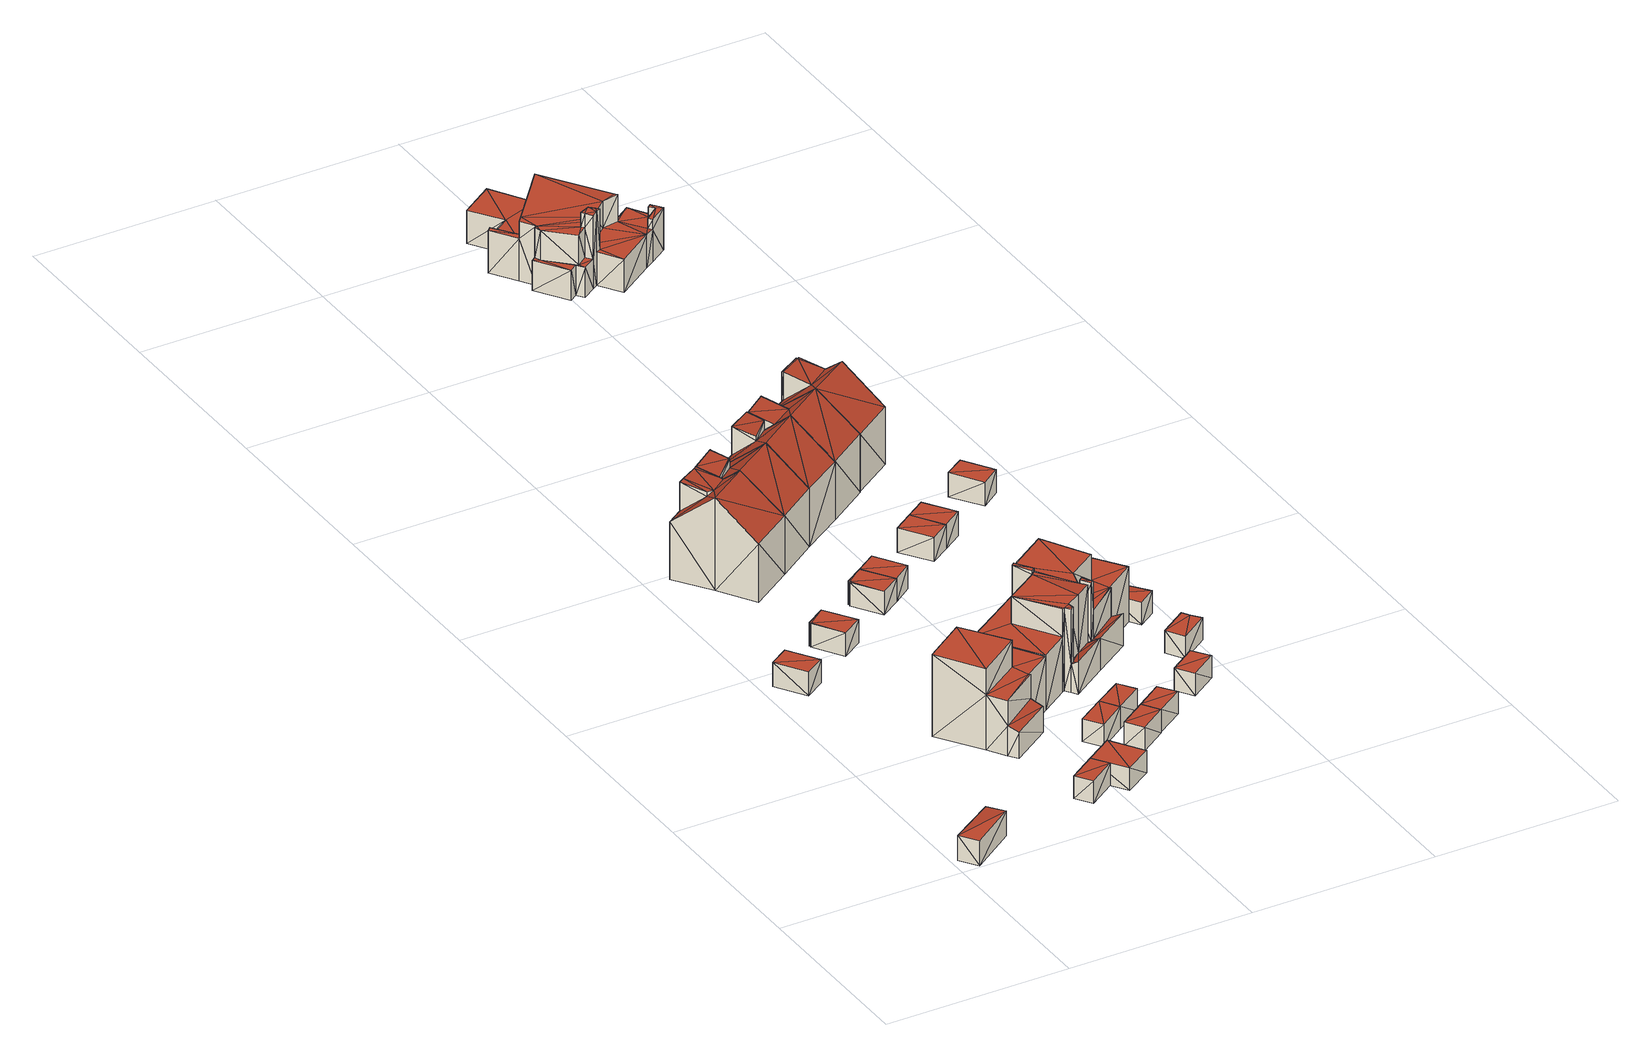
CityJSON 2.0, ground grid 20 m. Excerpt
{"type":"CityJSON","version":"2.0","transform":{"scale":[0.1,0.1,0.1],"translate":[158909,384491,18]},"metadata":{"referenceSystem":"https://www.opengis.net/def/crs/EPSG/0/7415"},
"CityObjects":{
"building1":{"type":"Building","attributes":{"oorspronkelijk_bouwjaar":2013,"status":"Pand in gebruik","geconstateerd":false,"h_maaiveld":18.42,"dak_type":"single horizontal","pw_datum":"2016-12-01","pw_actueel":"yes","pw_bron":"ahn3","reconstructie_methode":"tudelft3d-geoflow","versie_methode":"v21.03.1","kas_warenhuis":false,"ondergronds_type":"above ground","lod11_replace":false,"reconstruction_skipped":false},"geometry":[{"type":"Solid","lod":"2.2","boundaries":[[[[0,1,2]],[[3,0,2]],[[4,0,3]],[[5,4,3]],[[5,3,6]],[[6,3,2]],[[6,2,7]],[[7,2,1]],[[7,1,0]],[[4,7,0]],[[7,4,6]],[[6,4,5]]]],"semantics":{"surfaces":[{"type":"GroundSurface"},{"type":"WallSurface"},{"type":"RoofSurface"}],"values":[[0,0,1,1,1,1,1,1,1,1,2,2]]}}]},
"building2":{"type":"Building","attributes":{"oorspronkelijk_bouwjaar":2013,"status":"Pand in gebruik","geconstateerd":false,"h_maaiveld":18.46,"dak_type":"single horizontal","pw_datum":"2016-12-01","pw_actueel":"yes","pw_bron":"ahn3","reconstructie_methode":"tudelft3d-geoflow","versie_methode":"v21.03.1","kas_warenhuis":false,"ondergronds_type":"above ground","lod11_replace":false,"reconstruction_skipped":false},"geometry":[{"type":"Solid","lod":"2.2","boundaries":[[[[8,9,10]],[[10,9,11]],[[12,10,11]],[[13,12,11]],[[14,8,10]],[[12,14,10]],[[13,11,15]],[[15,11,9]],[[15,9,14]],[[14,9,8]],[[15,14,12]],[[13,15,12]]]],"semantics":{"surfaces":[{"type":"GroundSurface"},{"type":"WallSurface"},{"type":"RoofSurface"}],"values":[[0,0,1,1,1,1,1,1,1,1,2,2]]}}]},
"building3":{"type":"Building","attributes":{"oorspronkelijk_bouwjaar":2013,"status":"Pand in gebruik","geconstateerd":false,"h_maaiveld":18.46,"dak_type":"single horizontal","pw_datum":"2016-12-01","pw_actueel":"yes","pw_bron":"ahn3","reconstructie_methode":"tudelft3d-geoflow","versie_methode":"v21.03.1","kas_warenhuis":false,"ondergronds_type":"above ground","lod11_replace":false,"reconstruction_skipped":false},"geometry":[{"type":"Solid","lod":"2.2","boundaries":[[[[16,17,18]],[[19,16,18]],[[20,17,16]],[[21,20,16]],[[22,19,23]],[[23,19,18]],[[21,16,22]],[[22,16,19]],[[23,18,17]],[[20,23,17]],[[23,20,21]],[[22,23,21]]]],"semantics":{"surfaces":[{"type":"GroundSurface"},{"type":"WallSurface"},{"type":"RoofSurface"}],"values":[[0,0,1,1,1,1,1,1,1,1,2,2]]}}]},
"building4":{"type":"Building","attributes":{"oorspronkelijk_bouwjaar":2013,"status":"Pand in gebruik","geconstateerd":false,"h_maaiveld":18.48,"dak_type":"slanted","pw_datum":"2016-12-01","pw_actueel":"yes","pw_bron":"ahn3","reconstructie_methode":"tudelft3d-geoflow","versie_methode":"v21.03.1","kas_warenhuis":false,"ondergronds_type":"above ground","lod11_replace":false,"reconstruction_skipped":false},"geometry":[{"type":"Solid","lod":"2.2","boundaries":[[[[24,25,26]],[[27,28,29]],[[30,28,31]],[[29,32,26]],[[30,32,28]],[[32,29,28]],[[25,33,26]],[[24,26,32]],[[34,30,31]],[[35,34,31]],[[36,37,38]],[[38,37,27]],[[27,37,28]],[[39,33,25]],[[40,39,25]],[[40,25,24]],[[41,40,24]],[[42,32,34]],[[34,32,30]],[[43,26,39]],[[39,26,33]],[[44,29,43]],[[45,44,43]],[[43,29,26]],[[45,43,41]],[[46,45,41]],[[46,41,42]],[[42,41,32]],[[32,41,24]],[[47,48,37]],[[36,47,37]],[[35,31,28]],[[37,35,28]],[[38,27,44]],[[49,38,44]],[[44,27,29]],[[49,44,47]],[[47,44,48]],[[43,39,40]],[[41,43,40]],[[47,36,49]],[[49,36,38]],[[45,46,42]],[[35,37,48]],[[44,45,42]],[[44,42,48]],[[48,42,34]],[[35,48,34]]]],"semantics":{"surfaces":[{"type":"GroundSurface"},{"type":"WallSurface"},{"type":"RoofSurface"}],"values":[[0,0,0,0,0,0,0,0,1,1,1,1,1,1,1,1,1,1,1,1,1,1,1,1,1,1,1,1,1,1,1,1,1,1,1,1,1,1,2,2,2,2,2,2,2,2,2,2]]}}]},
"building5":{"type":"Building","attributes":{"oorspronkelijk_bouwjaar":2013,"status":"Pand in gebruik","geconstateerd":false,"h_maaiveld":18.46,"dak_type":"single horizontal","pw_datum":"2016-12-01","pw_actueel":"yes","pw_bron":"ahn3","reconstructie_methode":"tudelft3d-geoflow","versie_methode":"v21.03.1","kas_warenhuis":false,"ondergronds_type":"above ground","lod11_replace":false,"reconstruction_skipped":false},"geometry":[{"type":"Solid","lod":"2.2","boundaries":[[[[50,51,52]],[[53,50,52]],[[54,52,55]],[[52,51,55]],[[56,55,57]],[[57,55,51]],[[58,50,53]],[[59,58,53]],[[59,53,52]],[[60,59,52]],[[60,52,54]],[[61,60,54]],[[57,51,50]],[[58,57,50]],[[61,54,56]],[[56,54,55]],[[60,58,59]],[[56,60,61]],[[56,57,60]],[[60,57,58]]]],"semantics":{"surfaces":[{"type":"GroundSurface"},{"type":"WallSurface"},{"type":"RoofSurface"}],"values":[[0,0,0,0,1,1,1,1,1,1,1,1,1,1,1,1,2,2,2,2]]}}]},
"building6":{"type":"Building","attributes":{"oorspronkelijk_bouwjaar":2013,"status":"Pand in gebruik","geconstateerd":false,"h_maaiveld":18.45,"dak_type":"single horizontal","pw_datum":"2016-12-01","pw_actueel":"yes","pw_bron":"ahn3","reconstructie_methode":"tudelft3d-geoflow","versie_methode":"v21.03.1","kas_warenhuis":false,"ondergronds_type":"above ground","lod11_replace":false,"reconstruction_skipped":false},"geometry":[{"type":"Solid","lod":"2.2","boundaries":[[[[17,62,63]],[[63,62,64]],[[65,64,66]],[[66,64,62]],[[66,62,20]],[[20,62,17]],[[67,63,64]],[[65,67,64]],[[20,17,63]],[[67,20,63]],[[20,67,66]],[[66,67,65]]]],"semantics":{"surfaces":[{"type":"GroundSurface"},{"type":"WallSurface"},{"type":"RoofSurface"}],"values":[[0,0,1,1,1,1,1,1,1,1,2,2]]}}]},
"building7":{"type":"Building","attributes":{"oorspronkelijk_bouwjaar":2013,"status":"Pand in gebruik","geconstateerd":false,"h_maaiveld":18.43,"dak_type":"slanted","pw_datum":"2016-12-01","pw_actueel":"yes","pw_bron":"ahn3","reconstructie_methode":"tudelft3d-geoflow","versie_methode":"v21.03.1","kas_warenhuis":false,"ondergronds_type":"above ground","lod11_replace":false,"reconstruction_skipped":false},"geometry":[{"type":"Solid","lod":"2.2","boundaries":[[[[68,69,70]],[[71,72,73]],[[70,73,72]],[[74,69,68]],[[69,73,70]],[[75,73,69]],[[76,73,75]],[[77,73,76]],[[78,77,76]],[[79,78,76]],[[80,75,81]],[[81,75,69]],[[82,72,83]],[[83,72,71]],[[81,69,74]],[[84,81,74]],[[85,73,78]],[[78,73,77]],[[86,82,87]],[[88,86,87]],[[84,74,68]],[[89,84,68]],[[79,76,75]],[[80,79,75]],[[83,71,73]],[[85,83,73]],[[82,70,72]],[[86,90,82]],[[82,90,70]],[[89,68,70]],[[90,89,70]],[[88,87,91]],[[85,91,87]],[[81,91,80]],[[80,91,85]],[[83,87,82]],[[85,87,83]],[[78,79,85]],[[85,79,80]],[[90,86,88]],[[90,88,91]],[[89,90,91]],[[89,91,81]],[[89,81,84]]]],"semantics":{"surfaces":[{"type":"GroundSurface"},{"type":"WallSurface"},{"type":"RoofSurface"}],"values":[[0,0,0,0,0,0,0,0,1,1,1,1,1,1,1,1,1,1,1,1,1,1,1,1,1,1,1,1,1,1,1,1,2,2,2,2,2,2,2,2,2,2,2,2]]}}]},
"building8":{"type":"Building","attributes":{"oorspronkelijk_bouwjaar":2013,"status":"Pand in gebruik","geconstateerd":false,"h_maaiveld":18.46,"dak_type":"single horizontal","pw_datum":"2016-12-01","pw_actueel":"yes","pw_bron":"ahn3","reconstructie_methode":"tudelft3d-geoflow","versie_methode":"v21.03.1","kas_warenhuis":false,"ondergronds_type":"above ground","lod11_replace":false,"reconstruction_skipped":false},"geometry":[{"type":"Solid","lod":"2.2","boundaries":[[[[92,93,94]],[[95,92,94]],[[96,94,93]],[[97,96,93]],[[97,93,92]],[[98,97,92]],[[99,95,96]],[[96,95,94]],[[98,92,99]],[[99,92,95]],[[96,97,99]],[[99,97,98]]]],"semantics":{"surfaces":[{"type":"GroundSurface"},{"type":"WallSurface"},{"type":"RoofSurface"}],"values":[[0,0,1,1,1,1,1,1,1,1,2,2]]}}]},
"building9":{"type":"Building","attributes":{"oorspronkelijk_bouwjaar":2013,"status":"Pand in gebruik","geconstateerd":false,"h_maaiveld":18.44,"dak_type":"slanted","pw_datum":"2016-12-01","pw_actueel":"yes","pw_bron":"ahn3","reconstructie_methode":"tudelft3d-geoflow","versie_methode":"v21.03.1","kas_warenhuis":false,"ondergronds_type":"above ground","lod11_replace":false,"reconstruction_skipped":false},"geometry":[{"type":"Solid","lod":"2.2","boundaries":[[[[74,100,101]],[[102,101,103]],[[104,74,101]],[[102,103,105]],[[104,101,102]],[[76,102,106]],[[107,102,76]],[[104,102,107]],[[79,76,106]],[[108,79,106]],[[109,100,84]],[[84,100,74]],[[110,111,112]],[[112,111,113]],[[114,104,107]],[[115,114,107]],[[116,102,117]],[[117,102,105]],[[84,74,114]],[[118,84,114]],[[114,74,104]],[[112,113,109]],[[109,113,100]],[[100,113,101]],[[119,103,101]],[[113,119,101]],[[117,105,103]],[[119,117,103]],[[115,107,79]],[[79,107,76]],[[108,106,102]],[[116,108,102]],[[118,114,120]],[[120,114,121]],[[120,121,110]],[[110,121,111]],[[108,116,79]],[[79,116,115]],[[118,120,110]],[[84,110,112]],[[84,118,110]],[[84,112,109]],[[111,121,116]],[[111,116,117]],[[115,121,114]],[[116,121,115]],[[119,113,111]],[[117,119,111]]]],"semantics":{"surfaces":[{"type":"GroundSurface"},{"type":"WallSurface"},{"type":"RoofSurface"}],"values":[[0,0,0,0,0,0,0,0,1,1,1,1,1,1,1,1,1,1,1,1,1,1,1,1,1,1,1,1,1,1,1,1,1,1,1,1,2,2,2,2,2,2,2,2,2,2,2,2]]}}]},
"building10":{"type":"Building","attributes":{"oorspronkelijk_bouwjaar":2013,"status":"Pand in gebruik","geconstateerd":false,"h_maaiveld":18.45,"dak_type":"single horizontal","pw_datum":"2016-12-01","pw_actueel":"yes","pw_bron":"ahn3","reconstructie_methode":"tudelft3d-geoflow","versie_methode":"v21.03.1","kas_warenhuis":false,"ondergronds_type":"above ground","lod11_replace":false,"reconstruction_skipped":false},"geometry":[{"type":"Solid","lod":"2.2","boundaries":[[[[122,123,124]],[[125,122,124]],[[126,122,127]],[[127,122,125]],[[128,124,123]],[[129,128,123]],[[127,125,124]],[[128,127,124]],[[129,123,126]],[[126,123,122]],[[127,128,126]],[[126,128,129]]]],"semantics":{"surfaces":[{"type":"GroundSurface"},{"type":"WallSurface"},{"type":"RoofSurface"}],"values":[[0,0,1,1,1,1,1,1,1,1,2,2]]}}]},
"building11":{"type":"Building","attributes":{"oorspronkelijk_bouwjaar":2013,"status":"Pand in gebruik","geconstateerd":false,"h_maaiveld":18.46,"dak_type":"single horizontal","pw_datum":"2016-12-01","pw_actueel":"yes","pw_bron":"ahn3","reconstructie_methode":"tudelft3d-geoflow","versie_methode":"v21.03.1","kas_warenhuis":false,"ondergronds_type":"above ground","lod11_replace":false,"reconstruction_skipped":false},"geometry":[{"type":"Solid","lod":"2.2","boundaries":[[[[130,131,132]],[[133,130,132]],[[134,132,135]],[[132,131,135]],[[136,131,137]],[[137,131,130]],[[138,132,134]],[[139,138,134]],[[139,134,135]],[[140,139,135]],[[141,133,132]],[[138,141,132]],[[137,130,133]],[[141,137,133]],[[140,135,136]],[[136,135,131]],[[140,136,138]],[[139,140,138]],[[138,136,137]],[[141,138,137]]]],"semantics":{"surfaces":[{"type":"GroundSurface"},{"type":"WallSurface"},{"type":"RoofSurface"}],"values":[[0,0,0,0,1,1,1,1,1,1,1,1,1,1,1,1,2,2,2,2]]}}]},
"building12":{"type":"Building","attributes":{"oorspronkelijk_bouwjaar":2013,"status":"Pand in gebruik","geconstateerd":false,"h_maaiveld":18.47,"dak_type":"slanted","pw_datum":"2016-12-01","pw_actueel":"yes","pw_bron":"ahn3","reconstructie_methode":"tudelft3d-geoflow","versie_methode":"v21.03.1","kas_warenhuis":false,"ondergronds_type":"above ground","lod11_replace":false,"reconstruction_skipped":false},"geometry":[{"type":"Solid","lod":"2.2","boundaries":[[[[31,142,143]],[[143,142,144]],[[145,146,147]],[[148,146,145]],[[149,31,150]],[[147,146,150]],[[150,31,143]],[[147,150,143]],[[149,30,31]],[[35,31,30]],[[151,35,30]],[[152,153,154]],[[154,153,144]],[[144,153,143]],[[155,146,148]],[[156,155,148]],[[157,158,159]],[[160,157,159]],[[160,159,161]],[[162,160,161]],[[162,161,163]],[[163,161,150]],[[150,161,149]],[[156,148,164]],[[164,148,145]],[[155,150,146]],[[165,163,155]],[[155,163,150]],[[165,155,166]],[[166,155,167]],[[166,167,168]],[[168,167,169]],[[164,145,170]],[[170,145,147]],[[168,169,171]],[[172,168,171]],[[173,157,152]],[[152,157,153]],[[174,144,142]],[[175,154,174]],[[174,154,144]],[[157,174,158]],[[173,175,157]],[[157,175,174]],[[174,142,31]],[[35,174,31]],[[151,30,161]],[[161,30,149]],[[176,170,153]],[[153,170,143]],[[143,170,147]],[[172,171,176]],[[176,171,170]],[[164,170,171]],[[156,171,167]],[[156,164,171]],[[156,167,155]],[[167,171,169]],[[151,161,159]],[[174,159,158]],[[35,151,159]],[[35,159,174]],[[157,176,153]],[[160,172,157]],[[157,172,176]],[[166,163,165]],[[168,172,160]],[[168,160,163]],[[166,168,163]],[[163,160,162]],[[175,173,152]],[[154,175,152]]]],"semantics":{"surfaces":[{"type":"GroundSurface"},{"type":"WallSurface"},{"type":"RoofSurface"}],"values":[[0,0,0,0,0,0,0,0,0,1,1,1,1,1,1,1,1,1,1,1,1,1,1,1,1,1,1,1,1,1,1,1,1,1,1,1,1,1,1,1,1,1,1,1,1,1,1,1,1,1,1,1,1,2,2,2,2,2,2,2,2,2,2,2,2,2,2,2,2,2,2,2]]}}]},
"building13":{"type":"Building","attributes":{"oorspronkelijk_bouwjaar":2013,"status":"Pand in gebruik","geconstateerd":false,"h_maaiveld":18.47,"dak_type":"single horizontal","pw_datum":"2016-12-01","pw_actueel":"yes","pw_bron":"ahn3","reconstructie_methode":"tudelft3d-geoflow","versie_methode":"v21.03.1","kas_warenhuis":false,"ondergronds_type":"above ground","lod11_replace":false,"reconstruction_skipped":false},"geometry":[{"type":"Solid","lod":"2.2","boundaries":[[[[177,178,94]],[[93,177,94]],[[97,93,96]],[[96,93,94]],[[96,94,178]],[[179,96,178]],[[180,177,97]],[[97,177,93]],[[179,178,177]],[[180,179,177]],[[96,179,180]],[[97,96,180]]]],"semantics":{"surfaces":[{"type":"GroundSurface"},{"type":"WallSurface"},{"type":"RoofSurface"}],"values":[[0,0,1,1,1,1,1,1,1,1,2,2]]}}]},
"building14":{"type":"Building","attributes":{"oorspronkelijk_bouwjaar":2013,"status":"Pand in gebruik","geconstateerd":false,"h_maaiveld":18.46,"dak_type":"single horizontal","pw_datum":"2016-12-01","pw_actueel":"yes","pw_bron":"ahn3","reconstructie_methode":"tudelft3d-geoflow","versie_methode":"v21.03.1","kas_warenhuis":false,"ondergronds_type":"above ground","lod11_replace":false,"reconstruction_skipped":false},"geometry":[{"type":"Solid","lod":"2.2","boundaries":[[[[181,182,130]],[[130,182,131]],[[137,130,136]],[[136,130,131]],[[136,131,183]],[[183,131,182]],[[183,182,184]],[[184,182,181]],[[184,181,137]],[[137,181,130]],[[183,184,137]],[[136,183,137]]]],"semantics":{"surfaces":[{"type":"GroundSurface"},{"type":"WallSurface"},{"type":"RoofSurface"}],"values":[[0,0,1,1,1,1,1,1,1,1,2,2]]}}]},
"building15":{"type":"Building","attributes":{"oorspronkelijk_bouwjaar":2013,"status":"Pand in gebruik","geconstateerd":false,"h_maaiveld":18.46,"dak_type":"single horizontal","pw_datum":"2016-12-01","pw_actueel":"yes","pw_bron":"ahn3","reconstructie_methode":"tudelft3d-geoflow","versie_methode":"v21.03.1","kas_warenhuis":false,"ondergronds_type":"above ground","lod11_replace":false,"reconstruction_skipped":false},"geometry":[{"type":"Solid","lod":"2.2","boundaries":[[[[185,186,187]],[[187,186,188]],[[189,185,129]],[[129,185,187]],[[129,187,188]],[[128,129,188]],[[190,186,189]],[[189,186,185]],[[128,188,186]],[[190,128,186]],[[128,190,129]],[[129,190,189]]]],"semantics":{"surfaces":[{"type":"GroundSurface"},{"type":"WallSurface"},{"type":"RoofSurface"}],"values":[[0,0,1,1,1,1,1,1,1,1,2,2]]}}]},
"building16":{"type":"Building","attributes":{"oorspronkelijk_bouwjaar":2013,"status":"Pand in gebruik","geconstateerd":false,"h_maaiveld":18.44,"dak_type":"slanted","pw_datum":"2016-12-01","pw_actueel":"yes","pw_bron":"ahn3","reconstructie_methode":"tudelft3d-geoflow","versie_methode":"v21.03.1","kas_warenhuis":false,"ondergronds_type":"above ground","lod11_replace":false,"reconstruction_skipped":false},"geometry":[{"type":"Solid","lod":"2.2","boundaries":[[[[105,191,102]],[[192,191,193]],[[192,102,191]],[[194,102,192]],[[195,102,194]],[[106,102,195]],[[108,106,196]],[[196,106,195]],[[117,105,102]],[[116,117,102]],[[197,198,199]],[[199,198,193]],[[193,198,192]],[[200,194,198]],[[198,194,192]],[[201,202,203]],[[204,201,203]],[[202,191,117]],[[117,191,105]],[[202,193,191]],[[201,199,202]],[[202,199,193]],[[116,102,108]],[[108,102,106]],[[204,203,197]],[[197,203,198]],[[196,195,194]],[[200,196,194]],[[196,200,108]],[[108,200,116]],[[203,200,198]],[[117,203,202]],[[117,116,203]],[[203,116,200]],[[204,197,201]],[[201,197,199]]]],"semantics":{"surfaces":[{"type":"GroundSurface"},{"type":"WallSurface"},{"type":"RoofSurface"}],"values":[[0,0,0,0,0,0,1,1,1,1,1,1,1,1,1,1,1,1,1,1,1,1,1,1,1,1,1,1,2,2,2,2,2,2,2,2]]}}]},
"building17":{"type":"Building","attributes":{"oorspronkelijk_bouwjaar":2013,"status":"Pand in gebruik","geconstateerd":false,"h_maaiveld":18.46,"dak_type":"slanted","pw_datum":"2016-12-01","pw_actueel":"yes","pw_bron":"ahn3","reconstructie_methode":"tudelft3d-geoflow","versie_methode":"v21.03.1","kas_warenhuis":false,"ondergronds_type":"above ground","lod11_replace":false,"reconstruction_skipped":false},"geometry":[{"type":"Solid","lod":"2.2","boundaries":[[[[205,206,207]],[[208,209,210]],[[211,206,205]],[[210,209,145]],[[208,210,211]],[[212,213,211]],[[210,212,211]],[[213,144,206]],[[213,206,211]],[[214,210,145]],[[215,214,145]],[[216,211,217]],[[217,211,205]],[[218,219,220]],[[220,219,214]],[[210,214,212]],[[214,219,212]],[[221,207,206]],[[222,221,206]],[[223,222,224]],[[224,222,144]],[[144,222,206]],[[225,213,212]],[[219,225,212]],[[226,227,218]],[[218,227,219]],[[220,214,228]],[[229,220,228]],[[228,214,230]],[[231,232,216]],[[216,232,211]],[[211,232,208]],[[228,230,231]],[[231,230,232]],[[233,209,232]],[[232,209,208]],[[234,225,235]],[[236,234,235]],[[236,235,237]],[[238,236,237]],[[229,228,226]],[[226,228,227]],[[215,145,209]],[[233,215,209]],[[217,205,221]],[[221,205,207]],[[224,144,225]],[[234,224,225]],[[225,144,213]],[[238,237,222]],[[223,238,222]],[[215,233,230]],[[214,215,230]],[[230,233,232]],[[234,236,224]],[[223,236,238]],[[223,224,236]],[[229,226,218]],[[220,229,218]],[[222,237,221]],[[216,217,237]],[[216,235,227]],[[216,237,235]],[[237,217,221]],[[219,227,225]],[[228,216,227]],[[231,216,228]],[[227,235,225]]]],"semantics":{"surfaces":[{"type":"GroundSurface"},{"type":"WallSurface"},{"type":"RoofSurface"}],"values":[[0,0,0,0,0,0,0,0,0,1,1,1,1,1,1,1,1,1,1,1,1,1,1,1,1,1,1,1,1,1,1,1,1,1,1,1,1,1,1,1,1,1,1,1,1,1,1,1,1,1,1,2,2,2,2,2,2,2,2,2,2,2,2,2,2,2,2,2]]}}]},
"building18":{"type":"Building","attributes":{"oorspronkelijk_bouwjaar":2013,"status":"Pand in gebruik","geconstateerd":false,"h_maaiveld":18.44,"dak_type":"slanted","pw_datum":"2016-12-01","pw_actueel":"yes","pw_bron":"ahn3","reconstructie_methode":"tudelft3d-geoflow","versie_methode":"v21.03.1","kas_warenhuis":false,"ondergronds_type":"above ground","lod11_replace":false,"reconstruction_skipped":false},"geometry":[{"type":"Solid","lod":"2.2","boundaries":[[[[239,240,241]],[[242,239,241]],[[243,242,241]],[[242,243,244]],[[243,245,244]],[[194,239,242]],[[195,242,246]],[[194,242,195]],[[247,248,249]],[[250,242,251]],[[251,242,244]],[[252,243,241]],[[247,252,241]],[[253,245,243]],[[252,253,243]],[[254,246,242]],[[250,254,242]],[[255,195,246]],[[254,255,246]],[[248,247,256]],[[256,247,240]],[[240,247,241]],[[256,240,257]],[[257,240,239]],[[257,239,194]],[[200,257,194]],[[251,244,245]],[[253,251,245]],[[200,194,255]],[[255,194,195]],[[255,254,250]],[[200,255,250]],[[256,257,249]],[[248,256,249]],[[200,250,249]],[[257,200,249]],[[253,252,251]],[[252,249,251]],[[249,250,251]],[[247,249,252]]]],"semantics":{"surfaces":[{"type":"GroundSurface"},{"type":"WallSurface"},{"type":"RoofSurface"}],"values":[[0,0,0,0,0,0,0,0,1,1,1,1,1,1,1,1,1,1,1,1,1,1,1,1,1,1,1,1,1,1,2,2,2,2,2,2,2,2,2,2]]}}]},
"building19":{"type":"Building","attributes":{"oorspronkelijk_bouwjaar":2013,"status":"Pand in gebruik","geconstateerd":false,"h_maaiveld":18.46,"dak_type":"single horizontal","pw_datum":"2016-12-01","pw_actueel":"yes","pw_bron":"ahn3","reconstructie_methode":"tudelft3d-geoflow","versie_methode":"v21.03.1","kas_warenhuis":false,"ondergronds_type":"above ground","lod11_replace":false,"reconstruction_skipped":false},"geometry":[{"type":"Solid","lod":"2.2","boundaries":[[[[258,259,260]],[[261,258,260]],[[262,258,261]],[[263,262,261]],[[264,260,265]],[[265,260,259]],[[265,259,262]],[[262,259,258]],[[263,261,260]],[[264,263,260]],[[262,263,264]],[[265,262,264]]]],"semantics":{"surfaces":[{"type":"GroundSurface"},{"type":"WallSurface"},{"type":"RoofSurface"}],"values":[[0,0,1,1,1,1,1,1,1,1,2,2]]}}]},
"building20":{"type":"Building","attributes":{"oorspronkelijk_bouwjaar":2013,"status":"Pand in gebruik","geconstateerd":false,"h_maaiveld":18.44,"dak_type":"single horizontal","pw_datum":"2016-12-01","pw_actueel":"yes","pw_bron":"ahn3","reconstructie_methode":"tudelft3d-geoflow","versie_methode":"v21.03.1","kas_warenhuis":false,"ondergronds_type":"above ground","lod11_replace":false,"reconstruction_skipped":false},"geometry":[{"type":"Solid","lod":"2.2","boundaries":[[[[266,267,268]],[[268,267,269]],[[270,267,271]],[[271,267,266]],[[272,268,273]],[[273,268,269]],[[271,266,272]],[[272,266,268]],[[273,269,270]],[[270,269,267]],[[273,270,272]],[[272,270,271]]]],"semantics":{"surfaces":[{"type":"GroundSurface"},{"type":"WallSurface"},{"type":"RoofSurface"}],"values":[[0,0,1,1,1,1,1,1,1,1,2,2]]}}]},
"building21":{"type":"Building","attributes":{"oorspronkelijk_bouwjaar":2013,"status":"Pand in gebruik","geconstateerd":false,"h_maaiveld":18.44,"dak_type":"single horizontal","pw_datum":"2016-12-01","pw_actueel":"yes","pw_bron":"ahn3","reconstructie_methode":"tudelft3d-geoflow","versie_methode":"v21.03.1","kas_warenhuis":false,"ondergronds_type":"above ground","lod11_replace":false,"reconstruction_skipped":false},"geometry":[{"type":"Solid","lod":"2.2","boundaries":[[[[274,275,266]],[[266,275,267]],[[276,274,266]],[[271,276,266]],[[270,267,277]],[[277,267,275]],[[271,266,270]],[[270,266,267]],[[277,275,274]],[[276,277,274]],[[277,276,271]],[[270,277,271]]]],"semantics":{"surfaces":[{"type":"GroundSurface"},{"type":"WallSurface"},{"type":"RoofSurface"}],"values":[[0,0,1,1,1,1,1,1,1,1,2,2]]}}]},
"building22":{"type":"Building","attributes":{"oorspronkelijk_bouwjaar":2013,"status":"Pand in gebruik","geconstateerd":false,"h_maaiveld":18.46,"dak_type":"single horizontal","pw_datum":"2016-12-01","pw_actueel":"yes","pw_bron":"ahn3","reconstructie_methode":"tudelft3d-geoflow","versie_methode":"v21.03.1","kas_warenhuis":false,"ondergronds_type":"above ground","lod11_replace":false,"reconstruction_skipped":false},"geometry":[{"type":"Solid","lod":"2.2","boundaries":[[[[278,279,280]],[[281,280,282]],[[281,278,280]],[[283,282,280]],[[284,283,280]],[[285,279,278]],[[286,285,278]],[[287,281,283]],[[283,281,282]],[[286,278,281]],[[287,286,281]],[[284,280,285]],[[285,280,279]],[[287,283,284]],[[286,284,285]],[[286,287,284]]]],"semantics":{"surfaces":[{"type":"GroundSurface"},{"type":"WallSurface"},{"type":"RoofSurface"}],"values":[[0,0,0,1,1,1,1,1,1,1,1,1,1,2,2,2]]}}]},
"building23":{"type":"Building","attributes":{"oorspronkelijk_bouwjaar":2013,"status":"Pand in gebruik","geconstateerd":false,"h_maaiveld":18.48,"dak_type":"single horizontal","pw_datum":"2016-12-01","pw_actueel":"yes","pw_bron":"ahn3","reconstructie_methode":"tudelft3d-geoflow","versie_methode":"v21.03.1","kas_warenhuis":false,"ondergronds_type":"above ground","lod11_replace":false,"reconstruction_skipped":false},"geometry":[{"type":"Solid","lod":"2.2","boundaries":[[[[288,289,290]],[[290,289,291]],[[292,291,289]],[[293,292,289]],[[294,288,295]],[[295,288,290]],[[293,289,288]],[[294,293,288]],[[295,290,292]],[[292,290,291]],[[294,295,293]],[[293,295,292]]]],"semantics":{"surfaces":[{"type":"GroundSurface"},{"type":"WallSurface"},{"type":"RoofSurface"}],"values":[[0,0,1,1,1,1,1,1,1,1,2,2]]}}]},
"building24":{"type":"Building","attributes":{"oorspronkelijk_bouwjaar":2013,"status":"Pand in gebruik","geconstateerd":false,"h_maaiveld":18.45,"dak_type":"slanted","pw_datum":"2016-12-01","pw_actueel":"yes","pw_bron":"ahn3","reconstructie_methode":"tudelft3d-geoflow","versie_methode":"v21.03.1","kas_warenhuis":false,"ondergronds_type":"above ground","lod11_replace":false,"reconstruction_skipped":false},"geometry":[{"type":"Solid","lod":"2.2","boundaries":[[[[296,297,298]],[[296,299,297]],[[296,298,300]],[[298,301,302]],[[298,302,303]],[[303,304,305]],[[298,303,300]],[[303,305,306]],[[303,306,300]],[[306,307,300]],[[308,302,309]],[[309,302,301]],[[310,296,311]],[[311,296,300]],[[312,305,304]],[[313,312,304]],[[309,301,298]],[[250,309,298]],[[314,302,308]],[[313,304,315]],[[316,313,315]],[[315,304,303]],[[315,303,314]],[[314,303,302]],[[317,307,306]],[[318,317,306]],[[318,306,305]],[[312,318,305]],[[319,297,299]],[[320,319,299]],[[250,298,319]],[[319,298,297]],[[320,299,296]],[[310,320,296]],[[316,315,321]],[[311,300,307]],[[317,311,307]],[[320,310,250]],[[319,320,250]],[[315,314,321]],[[250,314,309]],[[321,310,311]],[[309,314,308]],[[250,321,314]],[[310,321,250]],[[318,311,317]],[[316,318,312]],[[316,321,318]],[[318,321,311]],[[316,312,313]]]],"semantics":{"surfaces":[{"type":"GroundSurface"},{"type":"WallSurface"},{"type":"RoofSurface"}],"values":[[0,0,0,0,0,0,0,0,0,0,1,1,1,1,1,1,1,1,1,1,1,1,1,1,1,1,1,1,1,1,1,1,1,1,1,1,1,2,2,2,2,2,2,2,2,2,2,2,2,2]]}}]},
"building25":{"type":"Building","attributes":{"oorspronkelijk_bouwjaar":2013,"status":"Pand in gebruik","geconstateerd":false,"h_maaiveld":18.45,"dak_type":"single horizontal","pw_datum":"2016-12-01","pw_actueel":"yes","pw_bron":"ahn3","reconstructie_methode":"tudelft3d-geoflow","versie_methode":"v21.03.1","kas_warenhuis":false,"ondergronds_type":"above ground","lod11_replace":false,"reconstruction_skipped":false},"geometry":[{"type":"Solid","lod":"2.2","boundaries":[[[[322,323,324]],[[324,323,325]],[[326,325,327]],[[327,325,323]],[[328,322,324]],[[329,328,324]],[[329,324,326]],[[326,324,325]],[[327,323,322]],[[328,327,322]],[[326,327,329]],[[329,327,328]]]],"semantics":{"surfaces":[{"type":"GroundSurface"},{"type":"WallSurface"},{"type":"RoofSurface"}],"values":[[0,0,1,1,1,1,1,1,1,1,2,2]]}}]},
"building26":{"type":"Building","attributes":{"oorspronkelijk_bouwjaar":2016,"status":"Pand in gebruik","geconstateerd":false,"h_maaiveld":18.6,"dak_type":"multiple horizontal","pw_datum":"2016-12-01","pw_actueel":"yes","pw_bron":"ahn3","reconstructie_methode":"tudelft3d-geoflow","versie_methode":"v21.03.1","kas_warenhuis":false,"ondergronds_type":"above ground","lod11_replace":false,"reconstruction_skipped":false},"geometry":[{"type":"Solid","lod":"2.2","boundaries":[[[[330,331,332]],[[333,334,332]],[[335,333,336]],[[336,337,338]],[[332,337,336]],[[335,336,339]],[[335,339,340]],[[333,332,336]],[[341,342,333]],[[342,343,333]],[[344,341,345]],[[342,341,344]],[[343,334,333]],[[346,342,347]],[[348,330,334]],[[349,334,350]],[[343,342,346]],[[334,330,332]],[[348,334,349]],[[348,349,351]],[[352,330,353]],[[353,330,348]],[[354,355,356]],[[356,355,345]],[[345,355,344]],[[357,358,359]],[[359,358,333]],[[333,358,341]],[[360,332,361]],[[361,332,331]],[[362,363,334]],[[364,365,366]],[[367,364,366]],[[368,334,343]],[[369,362,368]],[[368,362,334]],[[367,366,370]],[[370,366,371]],[[359,333,372]],[[373,359,372]],[[372,333,335]],[[374,340,375]],[[375,340,339]],[[376,347,377]],[[377,347,342]],[[368,343,346]],[[378,368,346]],[[379,380,381]],[[382,383,379]],[[379,383,380]],[[375,339,336]],[[384,375,336]],[[372,335,374]],[[374,335,340]],[[373,372,385]],[[385,372,386]],[[384,336,387]],[[387,336,338]],[[382,379,388]],[[389,382,388]],[[390,350,334]],[[363,390,334]],[[385,386,391]],[[392,385,391]],[[393,332,360]],[[393,360,380]],[[383,393,380]],[[394,395,357]],[[357,395,358]],[[392,391,396]],[[397,392,396]],[[398,349,350]],[[390,398,350]],[[361,331,352]],[[352,331,330]],[[399,400,401]],[[401,400,402]],[[398,351,349]],[[403,404,398]],[[398,404,351]],[[356,345,358]],[[358,345,341]],[[378,346,347]],[[376,378,347]],[[369,368,395]],[[394,369,395]],[[395,368,405]],[[377,342,344]],[[355,377,344]],[[395,405,355]],[[354,395,355]],[[401,402,406]],[[407,401,406]],[[407,406,408]],[[408,406,353]],[[387,338,337]],[[409,387,337]],[[379,381,365]],[[364,379,365]],[[389,388,410]],[[410,388,411]],[[410,411,412]],[[412,411,397]],[[412,397,413]],[[413,397,409]],[[409,397,396]],[[413,409,393]],[[393,409,332]],[[332,409,337]],[[403,398,400]],[[399,403,400]],[[408,353,404]],[[404,353,351]],[[351,353,348]],[[370,371,363]],[[362,370,363]],[[395,354,356]],[[358,395,356]],[[400,390,371]],[[353,406,352]],[[390,363,371]],[[400,406,402]],[[360,361,380]],[[390,400,398]],[[371,352,406]],[[400,371,406]],[[366,352,371]],[[365,352,366]],[[381,380,365]],[[380,352,365]],[[361,352,380]],[[391,409,396]],[[386,372,374]],[[384,387,391]],[[375,386,374]],[[391,387,409]],[[375,384,386]],[[386,384,391]],[[393,382,389]],[[393,383,382]],[[393,389,412]],[[412,389,410]],[[413,393,412]],[[355,405,377]],[[377,368,378]],[[377,405,368]],[[377,378,376]],[[407,408,401]],[[401,404,403]],[[401,408,404]],[[401,403,399]],[[367,394,364]],[[379,364,388]],[[369,394,367]],[[359,394,357]],[[394,359,364]],[[362,367,370]],[[369,367,362]],[[364,359,388]],[[359,373,385]],[[411,385,392]],[[411,392,397]],[[359,385,411]],[[359,411,388]]]],"semantics":{"surfaces":[{"type":"GroundSurface"},{"type":"WallSurface"},{"type":"RoofSurface"}],"values":[[0,0,0,0,0,0,0,0,0,0,0,0,0,0,0,0,0,0,0,0,1,1,1,1,1,1,1,1,1,1,1,1,1,1,1,1,1,1,1,1,1,1,1,1,1,1,1,1,1,1,1,1,1,1,1,1,1,1,1,1,1,1,1,1,1,1,1,1,1,1,1,1,1,1,1,1,1,1,1,1,1,1,1,1,1,1,1,1,1,1,1,1,1,1,1,1,1,1,1,1,1,1,1,1,1,1,1,1,1,1,1,1,1,1,1,1,2,2,2,2,2,2,2,2,2,2,2,2,2,2,2,2,2,2,2,2,2,2,2,2,2,2,2,2,2,2,2,2,2,2,2,2,2,2,2,2,2,2,2,2,2,2,2,2]]}}]}
},
"vertices":[
[7,21,4],[57,54,4],[69,36,4],[20,2,4],[7,21,32],[20,2,32],[69,36,32],[57,54,31],
[35,393,5],[56,361,5],[13,378,5],[34,346,5],[13,378,32],[34,346,32],[35,393,31],[56,361,31],
[157,61,5],[187,81,5],[199,64,5],[169,44,5],[187,81,30],[157,61,30],[169,44,30],[199,64,30],
[185,189,5],[192,178,5],[142,159,5],[98,225,5],[143,256,5],[130,178,5],[214,211,5],[172,275,5],[183,190,5],[149,149,5],[214,211,65],[172,275,66],[143,256,96],[143,256,66],[98,225,96],[149,149,34],[192,178,34],[185,189,39],[183,190,66],[142,159,38],[130,178,66],[142,159,66],[185,189,66],[176,209,96],[176,209,66],[130,178,95],
[101,438,5],[123,405,5],[81,422,5],[80,424,5],[80,422,5],[100,390,5],[100,390,31],[123,405,31],[101,438,31],[80,424,31],[81,422,31],[80,422,31],
[217,101,5],[210,47,5],[240,66,5],[240,66,30],[217,101,30],[210,47,30],
[70,623,4],[89,601,4],[51,611,4],[27,595,4],[45,607,4],[54,556,4],[73,625,4],[99,586,4],[125,548,4],[79,517,4],[79,517,69],[125,548,69],[99,586,107],[89,601,93],[45,607,68],[27,595,68],[73,625,99],[54,556,107],[45,607,100],[62,586,90],[62,586,95],[70,623,99],[51,611,100],[70,586,94],
[216,146,5],[246,166,5],[258,147,5],[229,127,5],[258,147,30],[246,166,30],[216,146,30],[229,127,30],
[99,643,4],[99,642,4],[145,617,4],[103,646,4],[87,604,4],[118,656,4],[170,579,4],[99,587,4],[170,579,69],[99,643,100],[110,626,96],[110,626,85],[99,642,100],[99,642,69],[87,604,90],[99,587,107],[145,617,107],[118,656,68],[87,604,94],[103,646,69],[110,625,96],[110,625,86],
[247,121,4],[277,141,4],[289,123,4],[259,103,4],[247,121,30],[259,103,30],[289,123,30],[277,141,30],
[169,483,5],[191,451,5],[150,468,5],[149,470,5],[149,467,5],[169,437,5],[191,451,31],[169,483,31],[150,468,31],[149,467,31],[169,437,31],[149,470,31],
[242,322,5],[257,306,5],[245,324,5],[295,248,5],[251,227,5],[288,259,5],[255,221,5],[245,232,5],[247,233,5],[214,211,66],[257,306,99],[257,306,95],[245,324,99],[251,227,36],[255,221,41],[253,303,95],[253,303,65],[216,279,65],[216,279,95],[245,232,66],[245,232,97],[247,233,97],[295,248,41],[251,227,97],[255,230,97],[255,230,36],[254,237,97],[254,237,31],[288,259,32],[270,246,33],[270,246,97],[253,303,99],[242,322,65],[242,322,99],[288,259,96],
[276,185,5],[288,167,5],[288,167,30],[276,185,30],
[191,498,5],[212,466,5],[212,466,31],[191,498,31],
[306,161,5],[319,143,5],[277,141,5],[289,123,5],[306,161,30],[319,143,30],
[138,669,4],[174,670,4],[164,686,4],[190,648,4],[216,609,4],[216,609,68],[174,670,95],[174,670,84],[164,686,99],[190,648,107],[138,669,100],[138,669,68],[153,649,90],[153,649,95],
[362,310,5],[289,353,5],[319,374,5],[329,286,5],[336,275,5],[290,256,5],[328,287,5],[283,266,5],[282,268,5],[290,256,35],[295,248,40],[328,287,66],[362,310,66],[283,266,99],[283,266,66],[290,256,99],[319,374,65],[289,353,66],[289,353,97],[245,324,96],[282,268,66],[287,269,99],[287,269,66],[293,258,66],[293,258,99],[293,258,35],[329,286,66],[329,286,34],[336,275,41],[282,268,95],[287,285,66],[287,285,95],[319,306,66],[319,306,95],
[180,662,4],[165,685,4],[189,702,4],[235,678,4],[190,703,4],[209,717,4],[189,703,4],[261,640,4],[189,702,69],[189,702,100],[205,677,94],[235,678,107],[209,717,69],[190,703,69],[189,703,69],[261,640,69],[216,609,69],[165,685,99],[180,662,93],
[337,181,5],[366,201,5],[379,183,5],[349,163,5],[337,181,30],[349,163,30],[379,183,30],[366,201,30],
[259,544,4],[280,511,4],[237,529,4],[259,497,4],[280,511,31],[259,544,31],[237,529,31],[259,497,31],
[280,558,4],[302,526,4],[280,558,31],[302,526,31],
[363,244,5],[393,264,5],[398,256,5],[375,225,5],[406,246,5],[406,246,30],[398,256,30],[393,264,30],[363,244,30],[375,225,30],
[370,299,5],[350,329,5],[389,312,5],[368,342,5],[368,342,29],[350,329,30],[370,299,30],[389,312,30],
[281,708,5],[261,640,5],[235,678,5],[306,670,5],[271,722,5],[209,717,5],[210,717,5],[229,729,5],[228,730,5],[253,746,5],[254,745,5],[256,746,5],[210,717,68],[209,717,68],[281,708,107],[271,722,94],[253,746,99],[228,730,100],[210,717,69],[229,729,69],[229,729,100],[256,746,99],[254,745,99],[261,640,68],[306,670,69],[245,704,94],
[350,605,5],[371,573,5],[328,590,5],[350,558,5],[350,558,31],[371,573,31],[350,605,31],[328,590,32],
[289,1088,6],[248,1060,6],[232,1084,6],[183,1113,6],[275,1124,6],[180,1111,6],[206,1079,6],[226,1080,6],[212,1071,6],[198,1073,6],[175,1107,6],[173,1128,6],[187,1177,6],[228,1193,6],[159,1159,6],[155,1155,6],[200,1235,6],[164,1211,6],[299,1094,6],[311,1119,6],[297,1139,6],[319,1108,6],[289,1088,43],[299,1094,42],[159,1159,53],[159,1159,43],[155,1155,53],[173,1128,72],[173,1128,53],[183,1113,72],[232,1084,43],[248,1060,43],[275,1124,73],[275,1124,43],[237,1099,72],[237,1099,43],[259,1119,43],[259,1119,72],[228,1193,42],[228,1193,73],[277,1122,73],[277,1122,43],[180,1111,39],[180,1111,72],[175,1107,39],[198,1073,39],[164,1211,43],[187,1177,43],[200,1235,43],[234,1090,72],[237,1087,43],[234,1090,43],[234,1090,88],[237,1087,88],[206,1079,39],[182,1104,72],[182,1104,39],[212,1071,39],[229,1095,72],[229,1095,88],[297,1139,43],[209,1078,39],[209,1078,72],[232,1084,88],[178,1134,72],[178,1134,53],[221,1087,39],[221,1087,72],[311,1119,42],[307,1116,53],[307,1116,42],[312,1111,53],[312,1111,42],[311,1119,53],[319,1108,53],[178,1134,43],[296,1098,42],[296,1098,53],[299,1094,53],[226,1080,39],[218,1090,88],[218,1090,72],[221,1087,88],[226,1080,87]
]}
